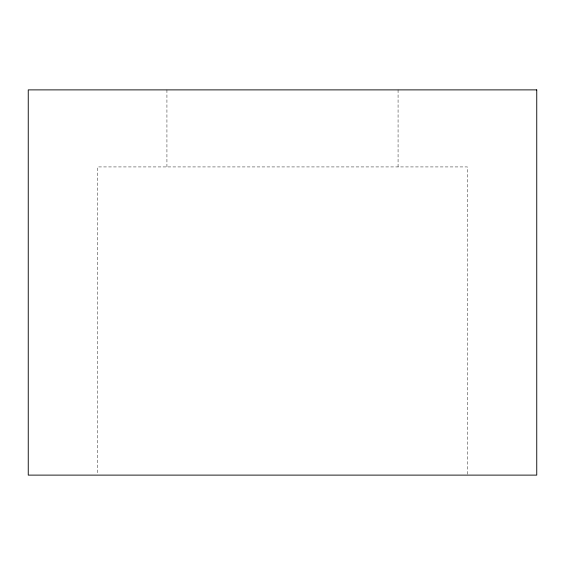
<?xml version="1.0" encoding="UTF-8"?>
<svg xmlns="http://www.w3.org/2000/svg" width="565" height="565" viewBox="0 0 565 565"><rect width="100%" height="100%" fill="white"/><g stroke="black" fill="none" stroke-linecap="round" stroke-linejoin="round"><path stroke-width="0.42" stroke-dasharray="2.83 2.12" d="M467.41 474.233L467.41 166.929L97.59 166.929L97.59 474.233M398.071 89.884L398.071 166.929M166.929 89.884L166.929 166.929"/><path stroke-width="0.85" d="M536.75 89.884L28.25 89.884L28.25 475.116L536.75 475.116L536.75 89.884"/></g></svg>
